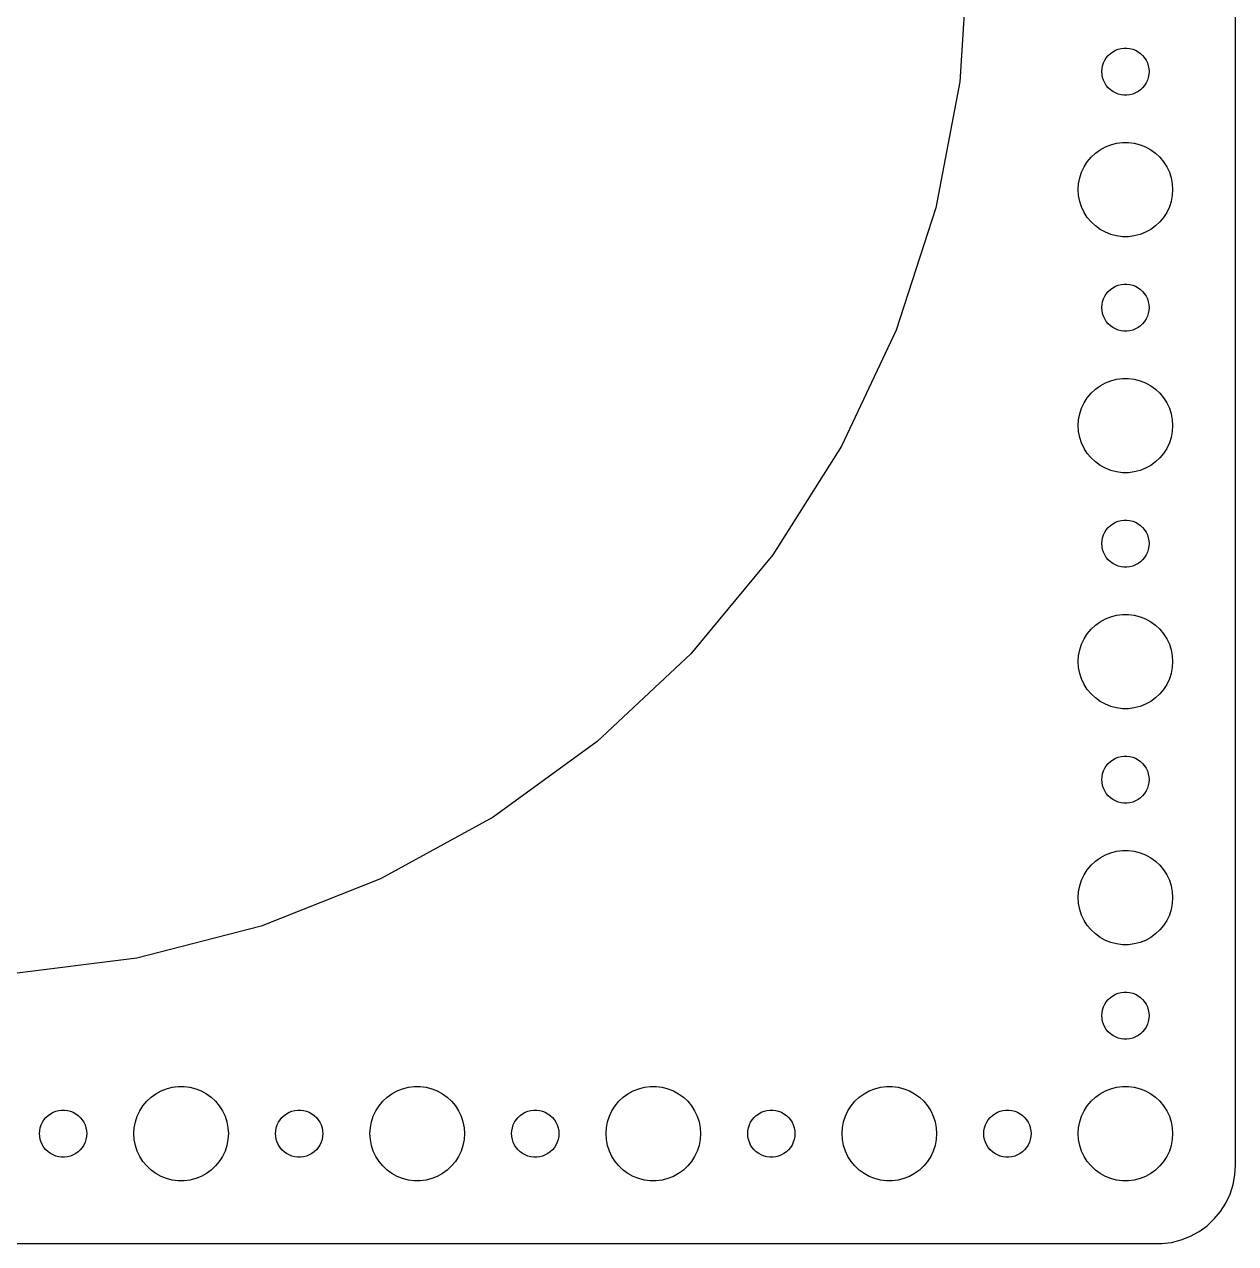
# Model space of a CAD drawing. Header units: metres. Extents: x -150 to 150, y -82 to 82.
# Drawn here: x 72.5 to 149.5, y -82 to -4.5 of the extents above; entities that cross this region are included whole.
import ezdxf

# ---------------------------------------------------------------- set-up
doc = ezdxf.new("R2010")
doc.units = ezdxf.units.M

msp = doc.modelspace()

# ---------------------------------------------------------------- linework, layer by layer
for p, q in [((149.5, -77), (149.5, 77)), ((132.5, 0), (131.987, -8.14665)), ((141.696, -6.23351), (141.861, -6.14275)), ((141.861, -6.14275), (142.036, -6.07341)), ((142.036, -6.07341), (142.219, -6.02657)), ((142.219, -6.02657), (142.406, -6.00294)), ((142.406, -6.00294), (142.594, -6.00294)), ((142.594, -6.00294), (142.781, -6.02657)), ((142.781, -6.02657), (142.964, -6.07341)), ((142.964, -6.07341), (143.139, -6.14275)), ((143.139, -6.14275), (143.304, -6.23351)), ((141.047, -7.12695), (141.105, -6.9478)), ((141.105, -6.9478), (141.186, -6.77736)), ((141.186, -6.77736), (141.286, -6.61832)), ((141.286, -6.61832), (141.407, -6.47318)), ((141.407, -6.47318), (141.544, -6.34422)), ((141.544, -6.34422), (141.696, -6.23351)), ((143.304, -6.23351), (143.456, -6.34422)), ((143.456, -6.34422), (143.593, -6.47318)), ((143.593, -6.47318), (143.714, -6.61832)), ((143.714, -6.61832), (143.814, -6.77736)), ((143.814, -6.77736), (143.895, -6.9478)), ((143.895, -6.9478), (143.953, -7.12695)), ((141, -7.5), (141.012, -7.312)), ((141.012, -7.68799), (141, -7.5)), ((141.012, -7.312), (141.047, -7.12695)), ((141.047, -7.87303), (141.012, -7.68799)), ((143.953, -7.12695), (143.988, -7.312)), ((143.988, -7.68799), (143.953, -7.87303)), ((143.988, -7.312), (144, -7.5)), ((144, -7.5), (143.988, -7.68799)), ((131.987, -8.14665), (130.458, -16.1648)), ((141.105, -8.05219), (141.047, -7.87303)), ((141.186, -8.22263), (141.105, -8.05219)), ((141.286, -8.38167), (141.186, -8.22263)), ((141.407, -8.52681), (141.286, -8.38167)), ((143.714, -8.38167), (143.593, -8.52681)), ((143.814, -8.22263), (143.714, -8.38167)), ((143.895, -8.05219), (143.814, -8.22263)), ((143.953, -7.87303), (143.895, -8.05219)), ((141.544, -8.65576), (141.407, -8.52681)), ((141.696, -8.76648), (141.544, -8.65576)), ((141.861, -8.85724), (141.696, -8.76648)), ((142.036, -8.92657), (141.861, -8.85724)), ((142.219, -8.97342), (142.036, -8.92657)), ((142.406, -8.99704), (142.219, -8.97342)), ((142.594, -8.99704), (142.406, -8.99704)), ((142.781, -8.97342), (142.594, -8.99704)), ((142.964, -8.92657), (142.781, -8.97342)), ((143.139, -8.85724), (142.964, -8.92657)), ((143.304, -8.76648), (143.139, -8.85724)), ((143.456, -8.65576), (143.304, -8.76648)), ((143.593, -8.52681), (143.456, -8.65576)), ((140.893, -12.467), (141.223, -12.2855)), ((141.223, -12.2855), (141.573, -12.1468)), ((141.573, -12.1468), (141.938, -12.0531)), ((141.938, -12.0531), (142.312, -12.0059)), ((142.312, -12.0059), (142.688, -12.0059)), ((142.688, -12.0059), (143.062, -12.0531)), ((143.062, -12.0531), (143.427, -12.1468)), ((143.427, -12.1468), (143.777, -12.2855)), ((143.777, -12.2855), (144.107, -12.467)), ((140.073, -13.2366), (140.313, -12.9464)), ((140.313, -12.9464), (140.588, -12.6884)), ((140.588, -12.6884), (140.893, -12.467)), ((144.107, -12.467), (144.412, -12.6884)), ((144.412, -12.6884), (144.687, -12.9464)), ((144.687, -12.9464), (144.927, -13.2366)), ((139.594, -14.2539), (139.711, -13.8956)), ((139.711, -13.8956), (139.871, -13.5547)), ((139.871, -13.5547), (140.073, -13.2366)), ((144.927, -13.2366), (145.129, -13.5547)), ((145.129, -13.5547), (145.289, -13.8956)), ((145.289, -13.8956), (145.406, -14.2539)), ((139.5, -15), (139.524, -14.624)), ((139.524, -14.624), (139.594, -14.2539)), ((145.406, -14.2539), (145.476, -14.624)), ((145.476, -14.624), (145.5, -15)), ((139.524, -15.376), (139.5, -15)), ((139.594, -15.7461), (139.524, -15.376)), ((145.476, -15.376), (145.406, -15.7461)), ((145.5, -15), (145.476, -15.376)), ((130.458, -16.1648), (127.935, -23.9281)), ((139.711, -16.1044), (139.594, -15.7461)), ((139.871, -16.4453), (139.711, -16.1044)), ((145.289, -16.1044), (145.129, -16.4453)), ((145.406, -15.7461), (145.289, -16.1044)), ((140.073, -16.7634), (139.871, -16.4453)), ((140.313, -17.0536), (140.073, -16.7634)), ((144.927, -16.7634), (144.687, -17.0536)), ((145.129, -16.4453), (144.927, -16.7634)), ((140.588, -17.3115), (140.313, -17.0536)), ((140.893, -17.533), (140.588, -17.3115)), ((141.223, -17.7145), (140.893, -17.533)), ((141.573, -17.8532), (141.223, -17.7145)), ((143.777, -17.7145), (143.427, -17.8532)), ((144.107, -17.533), (143.777, -17.7145)), ((144.412, -17.3115), (144.107, -17.533)), ((144.687, -17.0536), (144.412, -17.3115)), ((141.938, -17.9469), (141.573, -17.8532)), ((142.312, -17.9941), (141.938, -17.9469)), ((142.688, -17.9941), (142.312, -17.9941)), ((143.062, -17.9469), (142.688, -17.9941)), ((143.427, -17.8532), (143.062, -17.9469)), ((141.186, -21.7774), (141.286, -21.6183)), ((141.286, -21.6183), (141.407, -21.4732)), ((141.407, -21.4732), (141.544, -21.3442)), ((141.544, -21.3442), (141.696, -21.2335)), ((141.696, -21.2335), (141.861, -21.1427)), ((141.861, -21.1427), (142.036, -21.0734)), ((142.036, -21.0734), (142.219, -21.0266)), ((142.219, -21.0266), (142.406, -21.003)), ((142.406, -21.003), (142.594, -21.003)), ((142.594, -21.003), (142.781, -21.0266)), ((142.781, -21.0266), (142.964, -21.0734)), ((142.964, -21.0734), (143.139, -21.1427)), ((143.139, -21.1427), (143.304, -21.2335)), ((143.304, -21.2335), (143.456, -21.3442)), ((143.456, -21.3442), (143.593, -21.4732)), ((143.593, -21.4732), (143.714, -21.6183)), ((143.714, -21.6183), (143.814, -21.7774)), ((141, -22.5), (141.012, -22.312)), ((141.012, -22.312), (141.047, -22.127)), ((141.047, -22.127), (141.105, -21.9478)), ((141.105, -21.9478), (141.186, -21.7774)), ((143.814, -21.7774), (143.895, -21.9478)), ((143.895, -21.9478), (143.953, -22.127)), ((143.953, -22.127), (143.988, -22.312)), ((143.988, -22.312), (144, -22.5)), ((141.012, -22.688), (141, -22.5)), ((141.047, -22.873), (141.012, -22.688)), ((141.105, -23.0522), (141.047, -22.873)), ((141.186, -23.2226), (141.105, -23.0522)), ((141.286, -23.3817), (141.186, -23.2226)), ((143.814, -23.2226), (143.714, -23.3817)), ((143.895, -23.0522), (143.814, -23.2226)), ((143.953, -22.873), (143.895, -23.0522)), ((143.988, -22.688), (143.953, -22.873)), ((144, -22.5), (143.988, -22.688)), ((127.935, -23.9281), (124.46, -31.314)), ((141.407, -23.5268), (141.286, -23.3817)), ((141.544, -23.6558), (141.407, -23.5268)), ((141.696, -23.7665), (141.544, -23.6558)), ((141.861, -23.8572), (141.696, -23.7665)), ((142.036, -23.9266), (141.861, -23.8572)), ((142.219, -23.9734), (142.036, -23.9266)), ((142.406, -23.997), (142.219, -23.9734)), ((142.594, -23.997), (142.406, -23.997)), ((142.781, -23.9734), (142.594, -23.997)), ((142.964, -23.9266), (142.781, -23.9734)), ((143.139, -23.8572), (142.964, -23.9266)), ((143.304, -23.7665), (143.139, -23.8572)), ((143.456, -23.6558), (143.304, -23.7665)), ((143.593, -23.5268), (143.456, -23.6558)), ((143.714, -23.3817), (143.593, -23.5268)), ((141.573, -27.1468), (141.938, -27.0531)), ((141.938, -27.0531), (142.312, -27.0059)), ((142.312, -27.0059), (142.688, -27.0059)), ((142.688, -27.0059), (143.062, -27.0531)), ((143.062, -27.0531), (143.427, -27.1468)), ((140.313, -27.9464), (140.588, -27.6884)), ((140.588, -27.6884), (140.893, -27.467)), ((140.893, -27.467), (141.223, -27.2855)), ((141.223, -27.2855), (141.573, -27.1468)), ((143.427, -27.1468), (143.777, -27.2855)), ((143.777, -27.2855), (144.107, -27.467)), ((144.107, -27.467), (144.412, -27.6884)), ((144.412, -27.6884), (144.687, -27.9464)), ((139.711, -28.8956), (139.871, -28.5547)), ((139.871, -28.5547), (140.073, -28.2366)), ((140.073, -28.2366), (140.313, -27.9464)), ((144.687, -27.9464), (144.927, -28.2366)), ((144.927, -28.2366), (145.129, -28.5547)), ((145.129, -28.5547), (145.289, -28.8956)), ((139.524, -29.624), (139.594, -29.2539)), ((139.594, -29.2539), (139.711, -28.8956)), ((145.289, -28.8956), (145.406, -29.2539)), ((145.406, -29.2539), (145.476, -29.624)), ((139.5, -30), (139.524, -29.624)), ((139.524, -30.376), (139.5, -30)), ((145.476, -29.624), (145.5, -30)), ((145.5, -30), (145.476, -30.376)), ((139.594, -30.7461), (139.524, -30.376)), ((139.711, -31.1044), (139.594, -30.7461)), ((145.406, -30.7461), (145.289, -31.1044)), ((145.476, -30.376), (145.406, -30.7461)), ((124.46, -31.314), (120.086, -38.206)), ((139.871, -31.4453), (139.711, -31.1044)), ((140.073, -31.7634), (139.871, -31.4453)), ((140.313, -32.0536), (140.073, -31.7634)), ((144.927, -31.7634), (144.687, -32.0536)), ((145.129, -31.4453), (144.927, -31.7634)), ((145.289, -31.1044), (145.129, -31.4453)), ((140.588, -32.3115), (140.313, -32.0536)), ((140.893, -32.533), (140.588, -32.3115)), ((141.223, -32.7145), (140.893, -32.533)), ((144.107, -32.533), (143.777, -32.7145)), ((144.412, -32.3115), (144.107, -32.533)), ((144.687, -32.0536), (144.412, -32.3115)), ((141.573, -32.8532), (141.223, -32.7145)), ((141.938, -32.9469), (141.573, -32.8532)), ((142.312, -32.9941), (141.938, -32.9469)), ((142.688, -32.9941), (142.312, -32.9941)), ((143.062, -32.9469), (142.688, -32.9941)), ((143.427, -32.8532), (143.062, -32.9469)), ((143.777, -32.7145), (143.427, -32.8532)), ((141.407, -36.4732), (141.544, -36.3442)), ((141.544, -36.3442), (141.696, -36.2335)), ((141.696, -36.2335), (141.861, -36.1428)), ((141.861, -36.1428), (142.036, -36.0734)), ((142.036, -36.0734), (142.219, -36.0266)), ((142.219, -36.0266), (142.406, -36.003)), ((142.406, -36.003), (142.594, -36.003)), ((142.594, -36.003), (142.781, -36.0266)), ((142.781, -36.0266), (142.964, -36.0734)), ((142.964, -36.0734), (143.139, -36.1428)), ((143.139, -36.1428), (143.304, -36.2335)), ((143.304, -36.2335), (143.456, -36.3442)), ((143.456, -36.3442), (143.593, -36.4732)), ((141.012, -37.312), (141.047, -37.127)), ((141.047, -37.127), (141.105, -36.9478)), ((141.105, -36.9478), (141.186, -36.7774)), ((141.186, -36.7774), (141.286, -36.6183)), ((141.286, -36.6183), (141.407, -36.4732)), ((143.593, -36.4732), (143.714, -36.6183)), ((143.714, -36.6183), (143.814, -36.7774)), ((143.814, -36.7774), (143.895, -36.9478)), ((143.895, -36.9478), (143.953, -37.127)), ((143.953, -37.127), (143.988, -37.312)), ((141, -37.5), (141.012, -37.312)), ((141.012, -37.688), (141, -37.5)), ((141.047, -37.873), (141.012, -37.688)), ((141.105, -38.0522), (141.047, -37.873)), ((143.953, -37.873), (143.895, -38.0522)), ((143.988, -37.688), (143.953, -37.873)), ((143.988, -37.312), (144, -37.5)), ((144, -37.5), (143.988, -37.688)), ((120.086, -38.206), (114.883, -44.4956)), ((141.186, -38.2226), (141.105, -38.0522)), ((141.286, -38.3817), (141.186, -38.2226)), ((141.407, -38.5268), (141.286, -38.3817)), ((141.544, -38.6558), (141.407, -38.5268)), ((141.696, -38.7665), (141.544, -38.6558)), ((143.456, -38.6558), (143.304, -38.7665)), ((143.593, -38.5268), (143.456, -38.6558)), ((143.714, -38.3817), (143.593, -38.5268)), ((143.814, -38.2226), (143.714, -38.3817)), ((143.895, -38.0522), (143.814, -38.2226)), ((141.861, -38.8572), (141.696, -38.7665)), ((142.036, -38.9266), (141.861, -38.8572)), ((142.219, -38.9734), (142.036, -38.9266)), ((142.406, -38.997), (142.219, -38.9734)), ((142.594, -38.997), (142.406, -38.997)), ((142.781, -38.9734), (142.594, -38.997)), ((142.964, -38.9266), (142.781, -38.9734)), ((143.139, -38.8572), (142.964, -38.9266)), ((143.304, -38.7665), (143.139, -38.8572)), ((140.588, -42.6885), (140.893, -42.467)), ((140.893, -42.467), (141.223, -42.2855)), ((141.223, -42.2855), (141.573, -42.1468)), ((141.573, -42.1468), (141.938, -42.0531)), ((141.938, -42.0531), (142.312, -42.0059)), ((142.312, -42.0059), (142.688, -42.0059)), ((142.688, -42.0059), (143.062, -42.0531)), ((143.062, -42.0531), (143.427, -42.1468)), ((143.427, -42.1468), (143.777, -42.2855)), ((143.777, -42.2855), (144.107, -42.467)), ((144.107, -42.467), (144.412, -42.6885)), ((139.871, -43.5547), (140.073, -43.2366)), ((140.073, -43.2366), (140.313, -42.9464)), ((140.313, -42.9464), (140.588, -42.6885)), ((144.412, -42.6885), (144.687, -42.9464)), ((144.687, -42.9464), (144.927, -43.2366)), ((144.927, -43.2366), (145.129, -43.5547)), ((139.594, -44.2539), (139.711, -43.8956)), ((139.711, -43.8956), (139.871, -43.5547)), ((145.129, -43.5547), (145.289, -43.8956)), ((145.289, -43.8956), (145.406, -44.2539)), ((114.883, -44.4956), (108.933, -50.0834)), ((139.5, -45), (139.524, -44.624)), ((139.524, -44.624), (139.594, -44.2539)), ((145.406, -44.2539), (145.476, -44.624)), ((145.476, -44.624), (145.5, -45)), ((139.524, -45.376), (139.5, -45)), ((139.594, -45.7461), (139.524, -45.376)), ((145.476, -45.376), (145.406, -45.7461)), ((145.5, -45), (145.476, -45.376)), ((139.711, -46.1044), (139.594, -45.7461)), ((139.871, -46.4453), (139.711, -46.1044)), ((140.073, -46.7634), (139.871, -46.4453)), ((145.129, -46.4453), (144.927, -46.7634)), ((145.289, -46.1044), (145.129, -46.4453)), ((145.406, -45.7461), (145.289, -46.1044)), ((140.313, -47.0536), (140.073, -46.7634)), ((140.588, -47.3115), (140.313, -47.0536)), ((144.687, -47.0536), (144.412, -47.3115)), ((144.927, -46.7634), (144.687, -47.0536)), ((140.893, -47.533), (140.588, -47.3115)), ((141.223, -47.7145), (140.893, -47.533)), ((141.573, -47.8532), (141.223, -47.7145)), ((141.938, -47.9469), (141.573, -47.8532)), ((142.312, -47.9941), (141.938, -47.9469)), ((142.688, -47.9941), (142.312, -47.9941)), ((143.062, -47.9469), (142.688, -47.9941)), ((143.427, -47.8532), (143.062, -47.9469)), ((143.777, -47.7145), (143.427, -47.8532)), ((144.107, -47.533), (143.777, -47.7145)), ((144.412, -47.3115), (144.107, -47.533)), ((108.933, -50.0834), (102.329, -54.8813)), ((141.696, -51.2335), (141.861, -51.1428)), ((141.861, -51.1428), (142.036, -51.0734)), ((142.036, -51.0734), (142.219, -51.0266)), ((142.219, -51.0266), (142.406, -51.003)), ((142.406, -51.003), (142.594, -51.003)), ((142.594, -51.003), (142.781, -51.0266)), ((142.781, -51.0266), (142.964, -51.0734)), ((142.964, -51.0734), (143.139, -51.1428)), ((143.139, -51.1428), (143.304, -51.2335)), ((141.105, -51.9478), (141.186, -51.7774)), ((141.186, -51.7774), (141.286, -51.6183)), ((141.286, -51.6183), (141.407, -51.4732)), ((141.407, -51.4732), (141.544, -51.3442)), ((141.544, -51.3442), (141.696, -51.2335)), ((143.304, -51.2335), (143.456, -51.3442)), ((143.456, -51.3442), (143.593, -51.4732)), ((143.593, -51.4732), (143.714, -51.6183)), ((143.714, -51.6183), (143.814, -51.7774)), ((143.814, -51.7774), (143.895, -51.9478)), ((141, -52.5), (141.012, -52.312)), ((141.012, -52.688), (141, -52.5)), ((141.012, -52.312), (141.047, -52.127)), ((141.047, -52.873), (141.012, -52.688)), ((141.047, -52.127), (141.105, -51.9478)), ((143.895, -51.9478), (143.953, -52.127)), ((143.953, -52.127), (143.988, -52.312)), ((143.988, -52.688), (143.953, -52.873)), ((143.988, -52.312), (144, -52.5)), ((144, -52.5), (143.988, -52.688)), ((141.105, -53.0522), (141.047, -52.873)), ((141.186, -53.2226), (141.105, -53.0522)), ((141.286, -53.3817), (141.186, -53.2226)), ((141.407, -53.5268), (141.286, -53.3817)), ((143.714, -53.3817), (143.593, -53.5268)), ((143.814, -53.2226), (143.714, -53.3817)), ((143.895, -53.0522), (143.814, -53.2226)), ((143.953, -52.873), (143.895, -53.0522)), ((141.544, -53.6558), (141.407, -53.5268)), ((141.696, -53.7665), (141.544, -53.6558)), ((141.861, -53.8572), (141.696, -53.7665)), ((142.036, -53.9266), (141.861, -53.8572)), ((142.219, -53.9734), (142.036, -53.9266)), ((142.406, -53.997), (142.219, -53.9734)), ((142.594, -53.997), (142.406, -53.997)), ((142.781, -53.9734), (142.594, -53.997)), ((142.964, -53.9266), (142.781, -53.9734)), ((143.139, -53.8572), (142.964, -53.9266)), ((143.304, -53.7665), (143.139, -53.8572)), ((143.456, -53.6558), (143.304, -53.7665)), ((143.593, -53.5268), (143.456, -53.6558)), ((102.329, -54.8813), (95.1756, -58.8138)), ((140.893, -57.467), (141.223, -57.2855)), ((141.223, -57.2855), (141.573, -57.1468)), ((141.573, -57.1468), (141.938, -57.0531)), ((141.938, -57.0531), (142.312, -57.0059)), ((142.312, -57.0059), (142.688, -57.0059)), ((142.688, -57.0059), (143.062, -57.0531)), ((143.062, -57.0531), (143.427, -57.1468)), ((143.427, -57.1468), (143.777, -57.2855)), ((143.777, -57.2855), (144.107, -57.467)), ((140.073, -58.2366), (140.313, -57.9464)), ((140.313, -57.9464), (140.588, -57.6885)), ((140.588, -57.6885), (140.893, -57.467)), ((144.107, -57.467), (144.412, -57.6885)), ((144.412, -57.6885), (144.687, -57.9464)), ((144.687, -57.9464), (144.927, -58.2366)), ((95.1756, -58.8138), (87.5861, -61.8187)), ((139.711, -58.8956), (139.871, -58.5547)), ((139.871, -58.5547), (140.073, -58.2366)), ((144.927, -58.2366), (145.129, -58.5547)), ((145.129, -58.5547), (145.289, -58.8956)), ((139.5, -60), (139.524, -59.624)), ((139.524, -59.624), (139.594, -59.2539)), ((139.594, -59.2539), (139.711, -58.8956)), ((145.289, -58.8956), (145.406, -59.2539)), ((145.406, -59.2539), (145.476, -59.624)), ((145.476, -59.624), (145.5, -60)), ((139.524, -60.376), (139.5, -60)), ((139.594, -60.7461), (139.524, -60.376)), ((145.476, -60.376), (145.406, -60.7461)), ((145.5, -60), (145.476, -60.376)), ((139.711, -61.1044), (139.594, -60.7461)), ((139.871, -61.4453), (139.711, -61.1044)), ((145.289, -61.1044), (145.129, -61.4453)), ((145.406, -60.7461), (145.289, -61.1044)), ((87.5861, -61.8187), (79.6798, -63.8487)), ((140.073, -61.7634), (139.871, -61.4453)), ((140.313, -62.0536), (140.073, -61.7634)), ((144.927, -61.7634), (144.687, -62.0536)), ((145.129, -61.4453), (144.927, -61.7634)), ((140.588, -62.3115), (140.313, -62.0536)), ((140.893, -62.533), (140.588, -62.3115)), ((141.223, -62.7145), (140.893, -62.533)), ((141.573, -62.8532), (141.223, -62.7145)), ((143.777, -62.7145), (143.427, -62.8532)), ((144.107, -62.533), (143.777, -62.7145)), ((144.412, -62.3115), (144.107, -62.533)), ((144.687, -62.0536), (144.412, -62.3115)), ((141.938, -62.9469), (141.573, -62.8532)), ((142.312, -62.9941), (141.938, -62.9469)), ((142.688, -62.9941), (142.312, -62.9941)), ((143.062, -62.9469), (142.688, -62.9941)), ((143.427, -62.8532), (143.062, -62.9469)), ((79.6798, -63.8487), (71.5814, -64.8717)), ((141.186, -66.7774), (141.286, -66.6183)), ((141.286, -66.6183), (141.407, -66.4732)), ((141.407, -66.4732), (141.544, -66.3442)), ((141.544, -66.3442), (141.696, -66.2335)), ((141.696, -66.2335), (141.861, -66.1428)), ((141.861, -66.1428), (142.036, -66.0734)), ((142.036, -66.0734), (142.219, -66.0266)), ((142.219, -66.0266), (142.406, -66.003)), ((142.406, -66.003), (142.594, -66.003)), ((142.594, -66.003), (142.781, -66.0266)), ((142.781, -66.0266), (142.964, -66.0734)), ((142.964, -66.0734), (143.139, -66.1428)), ((143.139, -66.1428), (143.304, -66.2335)), ((143.304, -66.2335), (143.456, -66.3442)), ((143.456, -66.3442), (143.593, -66.4732)), ((143.593, -66.4732), (143.714, -66.6183)), ((143.714, -66.6183), (143.814, -66.7774)), ((141, -67.5), (141.012, -67.312)), ((141.012, -67.312), (141.047, -67.127)), ((141.047, -67.127), (141.105, -66.9478)), ((141.105, -66.9478), (141.186, -66.7774)), ((143.814, -66.7774), (143.895, -66.9478)), ((143.895, -66.9478), (143.953, -67.127)), ((143.953, -67.127), (143.988, -67.312)), ((143.988, -67.312), (144, -67.5)), ((141.012, -67.688), (141, -67.5)), ((141.047, -67.873), (141.012, -67.688)), ((141.105, -68.0522), (141.047, -67.873)), ((141.186, -68.2226), (141.105, -68.0522)), ((143.895, -68.0522), (143.814, -68.2226)), ((143.953, -67.873), (143.895, -68.0522)), ((143.988, -67.688), (143.953, -67.873)), ((144, -67.5), (143.988, -67.688)), ((141.286, -68.3817), (141.186, -68.2226)), ((141.407, -68.5268), (141.286, -68.3817)), ((141.544, -68.6558), (141.407, -68.5268)), ((141.696, -68.7665), (141.544, -68.6558)), ((141.861, -68.8572), (141.696, -68.7665)), ((142.036, -68.9266), (141.861, -68.8572)), ((142.219, -68.9734), (142.036, -68.9266)), ((142.964, -68.9266), (142.781, -68.9734)), ((143.139, -68.8572), (142.964, -68.9266)), ((143.304, -68.7665), (143.139, -68.8572)), ((143.456, -68.6558), (143.304, -68.7665)), ((143.593, -68.5268), (143.456, -68.6558)), ((143.714, -68.3817), (143.593, -68.5268)), ((143.814, -68.2226), (143.714, -68.3817)), ((142.406, -68.997), (142.219, -68.9734)), ((142.594, -68.997), (142.406, -68.997)), ((142.781, -68.9734), (142.594, -68.997)), ((81.573, -72.1468), (81.9379, -72.0531)), ((81.9379, -72.0531), (82.3116, -72.0059)), ((82.3116, -72.0059), (82.6884, -72.0059)), ((82.6884, -72.0059), (83.0621, -72.0531)), ((83.0621, -72.0531), (83.427, -72.1468)), ((96.573, -72.1468), (96.9379, -72.0531)), ((96.9379, -72.0531), (97.3116, -72.0059)), ((97.3116, -72.0059), (97.6884, -72.0059)), ((97.6884, -72.0059), (98.0621, -72.0531)), ((98.0621, -72.0531), (98.427, -72.1468)), ((111.573, -72.1468), (111.938, -72.0531)), ((111.938, -72.0531), (112.312, -72.0059)), ((112.312, -72.0059), (112.688, -72.0059)), ((112.688, -72.0059), (113.062, -72.0531)), ((113.062, -72.0531), (113.427, -72.1468)), ((126.573, -72.1468), (126.938, -72.0531)), ((126.938, -72.0531), (127.312, -72.0059)), ((127.312, -72.0059), (127.688, -72.0059)), ((127.688, -72.0059), (128.062, -72.0531)), ((128.062, -72.0531), (128.427, -72.1468)), ((141.573, -72.1468), (141.938, -72.0531)), ((141.938, -72.0531), (142.312, -72.0059)), ((142.312, -72.0059), (142.688, -72.0059)), ((142.688, -72.0059), (143.062, -72.0531)), ((143.062, -72.0531), (143.427, -72.1468)), ((80.3131, -72.9464), (80.5877, -72.6885)), ((80.5877, -72.6885), (80.8925, -72.467)), ((80.8925, -72.467), (81.2227, -72.2855)), ((81.2227, -72.2855), (81.573, -72.1468)), ((83.427, -72.1468), (83.7773, -72.2855)), ((83.7773, -72.2855), (84.1075, -72.467)), ((84.1075, -72.467), (84.4123, -72.6885)), ((84.4123, -72.6885), (84.6869, -72.9464)), ((95.3131, -72.9464), (95.5877, -72.6885)), ((95.5877, -72.6885), (95.8925, -72.467)), ((95.8925, -72.467), (96.2227, -72.2855)), ((96.2227, -72.2855), (96.573, -72.1468)), ((98.427, -72.1468), (98.7773, -72.2855)), ((98.7773, -72.2855), (99.1075, -72.467)), ((99.1075, -72.467), (99.4123, -72.6885)), ((99.4123, -72.6885), (99.6869, -72.9464)), ((110.313, -72.9464), (110.588, -72.6885)), ((110.588, -72.6885), (110.893, -72.467)), ((110.893, -72.467), (111.223, -72.2855)), ((111.223, -72.2855), (111.573, -72.1468)), ((113.427, -72.1468), (113.777, -72.2855)), ((113.777, -72.2855), (114.107, -72.467)), ((114.107, -72.467), (114.412, -72.6885)), ((114.412, -72.6885), (114.687, -72.9464)), ((125.313, -72.9464), (125.588, -72.6885)), ((125.588, -72.6885), (125.893, -72.467)), ((125.893, -72.467), (126.223, -72.2855)), ((126.223, -72.2855), (126.573, -72.1468)), ((128.427, -72.1468), (128.777, -72.2855)), ((128.777, -72.2855), (129.107, -72.467)), ((129.107, -72.467), (129.412, -72.6885)), ((129.412, -72.6885), (129.687, -72.9464)), ((140.313, -72.9464), (140.588, -72.6885)), ((140.588, -72.6885), (140.893, -72.467)), ((140.893, -72.467), (141.223, -72.2855)), ((141.223, -72.2855), (141.573, -72.1468)), ((143.427, -72.1468), (143.777, -72.2855)), ((143.777, -72.2855), (144.107, -72.467)), ((144.107, -72.467), (144.412, -72.6885)), ((144.412, -72.6885), (144.687, -72.9464)), ((74.3613, -73.6428), (74.5365, -73.5734)), ((74.5365, -73.5734), (74.7189, -73.5266)), ((74.7189, -73.5266), (74.9058, -73.503)), ((74.9058, -73.503), (75.0942, -73.503)), ((75.0942, -73.503), (75.2811, -73.5266)), ((75.2811, -73.5266), (75.4635, -73.5734)), ((75.4635, -73.5734), (75.6387, -73.6428)), ((79.7107, -73.8956), (79.8711, -73.5547)), ((79.8711, -73.5547), (80.073, -73.2366)), ((80.073, -73.2366), (80.3131, -72.9464)), ((84.6869, -72.9464), (84.927, -73.2366)), ((84.927, -73.2366), (85.1289, -73.5547)), ((85.1289, -73.5547), (85.2893, -73.8956)), ((89.3613, -73.6428), (89.5365, -73.5734)), ((89.5365, -73.5734), (89.7189, -73.5266)), ((89.7189, -73.5266), (89.9058, -73.503)), ((89.9058, -73.503), (90.0942, -73.503)), ((90.0942, -73.503), (90.2811, -73.5266)), ((90.2811, -73.5266), (90.4635, -73.5734)), ((90.4635, -73.5734), (90.6387, -73.6428)), ((94.7107, -73.8956), (94.8711, -73.5547)), ((94.8711, -73.5547), (95.073, -73.2366)), ((95.073, -73.2366), (95.3131, -72.9464)), ((99.6869, -72.9464), (99.927, -73.2366)), ((99.927, -73.2366), (100.129, -73.5547)), ((100.129, -73.5547), (100.289, -73.8956)), ((104.361, -73.6428), (104.536, -73.5734)), ((104.536, -73.5734), (104.719, -73.5266)), ((104.719, -73.5266), (104.906, -73.503)), ((104.906, -73.503), (105.094, -73.503)), ((105.094, -73.503), (105.281, -73.5266)), ((105.281, -73.5266), (105.464, -73.5734)), ((105.464, -73.5734), (105.639, -73.6428)), ((109.711, -73.8956), (109.871, -73.5547)), ((109.871, -73.5547), (110.073, -73.2366)), ((110.073, -73.2366), (110.313, -72.9464)), ((114.687, -72.9464), (114.927, -73.2366)), ((114.927, -73.2366), (115.129, -73.5547)), ((115.129, -73.5547), (115.289, -73.8956)), ((119.361, -73.6428), (119.536, -73.5734)), ((119.536, -73.5734), (119.719, -73.5266)), ((119.719, -73.5266), (119.906, -73.503)), ((119.906, -73.503), (120.094, -73.503)), ((120.094, -73.503), (120.281, -73.5266)), ((120.281, -73.5266), (120.464, -73.5734)), ((120.464, -73.5734), (120.639, -73.6428)), ((124.711, -73.8956), (124.871, -73.5547)), ((124.871, -73.5547), (125.073, -73.2366)), ((125.073, -73.2366), (125.313, -72.9464)), ((129.687, -72.9464), (129.927, -73.2366)), ((129.927, -73.2366), (130.129, -73.5547)), ((130.129, -73.5547), (130.289, -73.8956)), ((134.361, -73.6428), (134.536, -73.5734)), ((134.536, -73.5734), (134.719, -73.5266)), ((134.719, -73.5266), (134.906, -73.503)), ((134.906, -73.503), (135.094, -73.503)), ((135.094, -73.503), (135.281, -73.5266)), ((135.281, -73.5266), (135.464, -73.5734)), ((135.464, -73.5734), (135.639, -73.6428)), ((139.711, -73.8956), (139.871, -73.5547)), ((139.871, -73.5547), (140.073, -73.2366)), ((140.073, -73.2366), (140.313, -72.9464)), ((144.687, -72.9464), (144.927, -73.2366)), ((144.927, -73.2366), (145.129, -73.5547)), ((145.129, -73.5547), (145.289, -73.8956)), ((73.6053, -74.4478), (73.6855, -74.2774)), ((73.6855, -74.2774), (73.7865, -74.1183)), ((73.7865, -74.1183), (73.9065, -73.9732)), ((73.9065, -73.9732), (74.0439, -73.8442)), ((74.0439, -73.8442), (74.1963, -73.7335)), ((74.1963, -73.7335), (74.3613, -73.6428)), ((75.6387, -73.6428), (75.8037, -73.7335)), ((75.8037, -73.7335), (75.9561, -73.8442)), ((75.9561, -73.8442), (76.0934, -73.9732)), ((76.0934, -73.9732), (76.2135, -74.1183)), ((76.2135, -74.1183), (76.3145, -74.2774)), ((76.3145, -74.2774), (76.3947, -74.4478)), ((79.5237, -74.624), (79.5943, -74.2539)), ((79.5943, -74.2539), (79.7107, -73.8956)), ((85.2893, -73.8956), (85.4057, -74.2539)), ((85.4057, -74.2539), (85.4763, -74.624)), ((88.6053, -74.4478), (88.6855, -74.2774)), ((88.6855, -74.2774), (88.7865, -74.1183)), ((88.7865, -74.1183), (88.9065, -73.9732)), ((88.9065, -73.9732), (89.0439, -73.8442)), ((89.0439, -73.8442), (89.1963, -73.7335)), ((89.1963, -73.7335), (89.3613, -73.6428)), ((90.6387, -73.6428), (90.8037, -73.7335)), ((90.8037, -73.7335), (90.9561, -73.8442)), ((90.9561, -73.8442), (91.0934, -73.9732)), ((91.0934, -73.9732), (91.2135, -74.1183)), ((91.2135, -74.1183), (91.3145, -74.2774)), ((91.3145, -74.2774), (91.3947, -74.4478)), ((94.5237, -74.624), (94.5943, -74.2539)), ((94.5943, -74.2539), (94.7107, -73.8956)), ((100.289, -73.8956), (100.406, -74.2539)), ((100.406, -74.2539), (100.476, -74.624)), ((103.605, -74.4478), (103.686, -74.2774)), ((103.686, -74.2774), (103.786, -74.1183)), ((103.786, -74.1183), (103.907, -73.9732)), ((103.907, -73.9732), (104.044, -73.8442)), ((104.044, -73.8442), (104.196, -73.7335)), ((104.196, -73.7335), (104.361, -73.6428)), ((105.639, -73.6428), (105.804, -73.7335)), ((105.804, -73.7335), (105.956, -73.8442)), ((105.956, -73.8442), (106.093, -73.9732)), ((106.093, -73.9732), (106.214, -74.1183)), ((106.214, -74.1183), (106.314, -74.2774)), ((106.314, -74.2774), (106.395, -74.4478)), ((109.524, -74.624), (109.594, -74.2539)), ((109.594, -74.2539), (109.711, -73.8956)), ((115.289, -73.8956), (115.406, -74.2539)), ((115.406, -74.2539), (115.476, -74.624)), ((118.605, -74.4478), (118.686, -74.2774)), ((118.686, -74.2774), (118.786, -74.1183)), ((118.786, -74.1183), (118.907, -73.9732)), ((118.907, -73.9732), (119.044, -73.8442)), ((119.044, -73.8442), (119.196, -73.7335)), ((119.196, -73.7335), (119.361, -73.6428)), ((120.639, -73.6428), (120.804, -73.7335)), ((120.804, -73.7335), (120.956, -73.8442)), ((120.956, -73.8442), (121.093, -73.9732)), ((121.093, -73.9732), (121.214, -74.1183)), ((121.214, -74.1183), (121.314, -74.2774)), ((121.314, -74.2774), (121.395, -74.4478)), ((124.524, -74.624), (124.594, -74.2539)), ((124.594, -74.2539), (124.711, -73.8956)), ((130.289, -73.8956), (130.406, -74.2539)), ((130.406, -74.2539), (130.476, -74.624)), ((133.605, -74.4478), (133.686, -74.2774)), ((133.686, -74.2774), (133.786, -74.1183)), ((133.786, -74.1183), (133.907, -73.9732)), ((133.907, -73.9732), (134.044, -73.8442)), ((134.044, -73.8442), (134.196, -73.7335)), ((134.196, -73.7335), (134.361, -73.6428)), ((135.639, -73.6428), (135.804, -73.7335)), ((135.804, -73.7335), (135.956, -73.8442)), ((135.956, -73.8442), (136.093, -73.9732)), ((136.093, -73.9732), (136.214, -74.1183)), ((136.214, -74.1183), (136.314, -74.2774)), ((136.314, -74.2774), (136.395, -74.4478)), ((139.524, -74.624), (139.594, -74.2539)), ((139.594, -74.2539), (139.711, -73.8956)), ((145.289, -73.8956), (145.406, -74.2539)), ((145.406, -74.2539), (145.476, -74.624)), ((73.5, -75), (73.5118, -74.812)), ((73.5118, -75.188), (73.5, -75)), ((73.5118, -74.812), (73.5471, -74.627)), ((73.5471, -74.627), (73.6053, -74.4478)), ((76.3947, -74.4478), (76.4529, -74.627)), ((76.4529, -74.627), (76.4882, -74.812)), ((76.4882, -74.812), (76.5, -75)), ((76.5, -75), (76.4882, -75.188)), ((79.5, -75), (79.5237, -74.624)), ((79.5237, -75.376), (79.5, -75)), ((85.4763, -74.624), (85.5, -75)), ((85.5, -75), (85.4763, -75.376)), ((88.5, -75), (88.5118, -74.812)), ((88.5118, -75.188), (88.5, -75)), ((88.5118, -74.812), (88.5471, -74.627)), ((88.5471, -74.627), (88.6053, -74.4478)), ((91.3947, -74.4478), (91.4529, -74.627)), ((91.4529, -74.627), (91.4882, -74.812)), ((91.4882, -74.812), (91.5, -75)), ((91.5, -75), (91.4882, -75.188)), ((94.5, -75), (94.5237, -74.624)), ((94.5237, -75.376), (94.5, -75)), ((100.476, -74.624), (100.5, -75)), ((100.5, -75), (100.476, -75.376)), ((103.5, -75), (103.512, -74.812)), ((103.512, -75.188), (103.5, -75)), ((103.512, -74.812), (103.547, -74.627)), ((103.547, -74.627), (103.605, -74.4478)), ((106.395, -74.4478), (106.453, -74.627)), ((106.453, -74.627), (106.488, -74.812)), ((106.488, -74.812), (106.5, -75)), ((106.5, -75), (106.488, -75.188)), ((109.5, -75), (109.524, -74.624)), ((109.524, -75.376), (109.5, -75)), ((115.476, -74.624), (115.5, -75)), ((115.5, -75), (115.476, -75.376)), ((118.5, -75), (118.512, -74.812)), ((118.512, -75.188), (118.5, -75)), ((118.512, -74.812), (118.547, -74.627)), ((118.547, -74.627), (118.605, -74.4478)), ((121.395, -74.4478), (121.453, -74.627)), ((121.453, -74.627), (121.488, -74.812)), ((121.488, -74.812), (121.5, -75)), ((121.5, -75), (121.488, -75.188)), ((124.5, -75), (124.524, -74.624)), ((124.524, -75.376), (124.5, -75)), ((130.476, -74.624), (130.5, -75)), ((130.5, -75), (130.476, -75.376)), ((133.5, -75), (133.512, -74.812)), ((133.512, -75.188), (133.5, -75)), ((133.512, -74.812), (133.547, -74.627)), ((133.547, -74.627), (133.605, -74.4478)), ((136.395, -74.4478), (136.453, -74.627)), ((136.453, -74.627), (136.488, -74.812)), ((136.488, -74.812), (136.5, -75)), ((136.5, -75), (136.488, -75.188)), ((139.5, -75), (139.524, -74.624)), ((139.524, -75.376), (139.5, -75)), ((145.476, -74.624), (145.5, -75)), ((145.5, -75), (145.476, -75.376)), ((73.5471, -75.373), (73.5118, -75.188)), ((73.6053, -75.5522), (73.5471, -75.373)), ((73.6855, -75.7226), (73.6053, -75.5522)), ((73.7865, -75.8817), (73.6855, -75.7226)), ((73.9065, -76.0268), (73.7865, -75.8817)), ((76.2135, -75.8817), (76.0934, -76.0268)), ((76.3145, -75.7226), (76.2135, -75.8817)), ((76.3947, -75.5522), (76.3145, -75.7226)), ((76.4529, -75.373), (76.3947, -75.5522)), ((76.4882, -75.188), (76.4529, -75.373)), ((79.5943, -75.7461), (79.5237, -75.376)), ((79.7107, -76.1044), (79.5943, -75.7461)), ((85.4057, -75.7461), (85.2893, -76.1044)), ((85.4763, -75.376), (85.4057, -75.7461)), ((88.5471, -75.373), (88.5118, -75.188)), ((88.6053, -75.5522), (88.5471, -75.373)), ((88.6855, -75.7226), (88.6053, -75.5522)), ((88.7865, -75.8817), (88.6855, -75.7226)), ((88.9065, -76.0268), (88.7865, -75.8817)), ((91.2135, -75.8817), (91.0934, -76.0268)), ((91.3145, -75.7226), (91.2135, -75.8817)), ((91.3947, -75.5522), (91.3145, -75.7226)), ((91.4529, -75.373), (91.3947, -75.5522)), ((91.4882, -75.188), (91.4529, -75.373)), ((94.5943, -75.7461), (94.5237, -75.376)), ((94.7107, -76.1044), (94.5943, -75.7461)), ((100.406, -75.7461), (100.289, -76.1044)), ((100.476, -75.376), (100.406, -75.7461)), ((103.547, -75.373), (103.512, -75.188)), ((103.605, -75.5522), (103.547, -75.373)), ((103.686, -75.7226), (103.605, -75.5522)), ((103.786, -75.8817), (103.686, -75.7226)), ((103.907, -76.0268), (103.786, -75.8817)), ((106.214, -75.8817), (106.093, -76.0268)), ((106.314, -75.7226), (106.214, -75.8817)), ((106.395, -75.5522), (106.314, -75.7226)), ((106.453, -75.373), (106.395, -75.5522)), ((106.488, -75.188), (106.453, -75.373)), ((109.594, -75.7461), (109.524, -75.376)), ((109.711, -76.1044), (109.594, -75.7461)), ((115.406, -75.7461), (115.289, -76.1044)), ((115.476, -75.376), (115.406, -75.7461)), ((118.547, -75.373), (118.512, -75.188)), ((118.605, -75.5522), (118.547, -75.373)), ((118.686, -75.7226), (118.605, -75.5522)), ((118.786, -75.8817), (118.686, -75.7226)), ((118.907, -76.0268), (118.786, -75.8817)), ((121.214, -75.8817), (121.093, -76.0268)), ((121.314, -75.7226), (121.214, -75.8817)), ((121.395, -75.5522), (121.314, -75.7226)), ((121.453, -75.373), (121.395, -75.5522)), ((121.488, -75.188), (121.453, -75.373)), ((124.594, -75.7461), (124.524, -75.376)), ((124.711, -76.1044), (124.594, -75.7461)), ((130.406, -75.7461), (130.289, -76.1044)), ((130.476, -75.376), (130.406, -75.7461)), ((133.547, -75.373), (133.512, -75.188)), ((133.605, -75.5522), (133.547, -75.373)), ((133.686, -75.7226), (133.605, -75.5522)), ((133.786, -75.8817), (133.686, -75.7226)), ((133.907, -76.0268), (133.786, -75.8817)), ((136.214, -75.8817), (136.093, -76.0268)), ((136.314, -75.7226), (136.214, -75.8817)), ((136.395, -75.5522), (136.314, -75.7226)), ((136.453, -75.373), (136.395, -75.5522)), ((136.488, -75.188), (136.453, -75.373)), ((139.594, -75.7461), (139.524, -75.376)), ((139.711, -76.1044), (139.594, -75.7461)), ((145.406, -75.7461), (145.289, -76.1044)), ((145.476, -75.376), (145.406, -75.7461)), ((74.0439, -76.1558), (73.9065, -76.0268)), ((74.1963, -76.2665), (74.0439, -76.1558)), ((74.3613, -76.3572), (74.1963, -76.2665)), ((74.5365, -76.4266), (74.3613, -76.3572)), ((74.7189, -76.4734), (74.5365, -76.4266)), ((74.9058, -76.497), (74.7189, -76.4734)), ((75.0942, -76.497), (74.9058, -76.497)), ((75.2811, -76.4734), (75.0942, -76.497)), ((75.4635, -76.4266), (75.2811, -76.4734)), ((75.6387, -76.3572), (75.4635, -76.4266)), ((75.8037, -76.2665), (75.6387, -76.3572)), ((75.9561, -76.1558), (75.8037, -76.2665)), ((76.0934, -76.0268), (75.9561, -76.1558)), ((79.8711, -76.4453), (79.7107, -76.1044)), ((80.073, -76.7634), (79.8711, -76.4453)), ((85.1289, -76.4453), (84.927, -76.7634)), ((85.2893, -76.1044), (85.1289, -76.4453)), ((89.0439, -76.1558), (88.9065, -76.0268)), ((89.1963, -76.2665), (89.0439, -76.1558)), ((89.3613, -76.3572), (89.1963, -76.2665)), ((89.5365, -76.4266), (89.3613, -76.3572)), ((89.7189, -76.4734), (89.5365, -76.4266)), ((89.9058, -76.497), (89.7189, -76.4734)), ((90.0942, -76.497), (89.9058, -76.497)), ((90.2811, -76.4734), (90.0942, -76.497)), ((90.4635, -76.4266), (90.2811, -76.4734)), ((90.6387, -76.3572), (90.4635, -76.4266)), ((90.8037, -76.2665), (90.6387, -76.3572)), ((90.9561, -76.1558), (90.8037, -76.2665)), ((91.0934, -76.0268), (90.9561, -76.1558)), ((94.8711, -76.4453), (94.7107, -76.1044)), ((95.073, -76.7634), (94.8711, -76.4453)), ((100.129, -76.4453), (99.927, -76.7634)), ((100.289, -76.1044), (100.129, -76.4453)), ((104.044, -76.1558), (103.907, -76.0268)), ((104.196, -76.2665), (104.044, -76.1558)), ((104.361, -76.3572), (104.196, -76.2665)), ((104.536, -76.4266), (104.361, -76.3572)), ((104.719, -76.4734), (104.536, -76.4266)), ((104.906, -76.497), (104.719, -76.4734)), ((105.094, -76.497), (104.906, -76.497)), ((105.281, -76.4734), (105.094, -76.497)), ((105.464, -76.4266), (105.281, -76.4734)), ((105.639, -76.3572), (105.464, -76.4266)), ((105.804, -76.2665), (105.639, -76.3572)), ((105.956, -76.1558), (105.804, -76.2665)), ((106.093, -76.0268), (105.956, -76.1558)), ((109.871, -76.4453), (109.711, -76.1044)), ((110.073, -76.7634), (109.871, -76.4453)), ((115.129, -76.4453), (114.927, -76.7634)), ((115.289, -76.1044), (115.129, -76.4453)), ((119.044, -76.1558), (118.907, -76.0268)), ((119.196, -76.2665), (119.044, -76.1558)), ((119.361, -76.3572), (119.196, -76.2665)), ((119.536, -76.4266), (119.361, -76.3572)), ((119.719, -76.4734), (119.536, -76.4266)), ((119.906, -76.497), (119.719, -76.4734)), ((120.094, -76.497), (119.906, -76.497)), ((120.281, -76.4734), (120.094, -76.497)), ((120.464, -76.4266), (120.281, -76.4734)), ((120.639, -76.3572), (120.464, -76.4266)), ((120.804, -76.2665), (120.639, -76.3572)), ((120.956, -76.1558), (120.804, -76.2665)), ((121.093, -76.0268), (120.956, -76.1558)), ((124.871, -76.4453), (124.711, -76.1044)), ((125.073, -76.7634), (124.871, -76.4453)), ((130.129, -76.4453), (129.927, -76.7634)), ((130.289, -76.1044), (130.129, -76.4453)), ((134.044, -76.1558), (133.907, -76.0268)), ((134.196, -76.2665), (134.044, -76.1558)), ((134.361, -76.3572), (134.196, -76.2665)), ((134.536, -76.4266), (134.361, -76.3572)), ((134.719, -76.4734), (134.536, -76.4266)), ((134.906, -76.497), (134.719, -76.4734)), ((135.094, -76.497), (134.906, -76.497)), ((135.281, -76.4734), (135.094, -76.497)), ((135.464, -76.4266), (135.281, -76.4734)), ((135.639, -76.3572), (135.464, -76.4266)), ((135.804, -76.2665), (135.639, -76.3572)), ((135.956, -76.1558), (135.804, -76.2665)), ((136.093, -76.0268), (135.956, -76.1558)), ((139.871, -76.4453), (139.711, -76.1044)), ((140.073, -76.7634), (139.871, -76.4453)), ((145.129, -76.4453), (144.927, -76.7634)), ((145.289, -76.1044), (145.129, -76.4453)), ((80.3131, -77.0536), (80.073, -76.7634)), ((80.5877, -77.3115), (80.3131, -77.0536)), ((80.8925, -77.533), (80.5877, -77.3115)), ((84.4123, -77.3115), (84.1075, -77.533)), ((84.6869, -77.0536), (84.4123, -77.3115)), ((84.927, -76.7634), (84.6869, -77.0536)), ((95.3131, -77.0536), (95.073, -76.7634)), ((95.5877, -77.3115), (95.3131, -77.0536)), ((95.8925, -77.533), (95.5877, -77.3115)), ((99.4123, -77.3115), (99.1075, -77.533)), ((99.6869, -77.0536), (99.4123, -77.3115)), ((99.927, -76.7634), (99.6869, -77.0536)), ((110.313, -77.0536), (110.073, -76.7634)), ((110.588, -77.3115), (110.313, -77.0536)), ((110.893, -77.533), (110.588, -77.3115)), ((114.412, -77.3115), (114.107, -77.533)), ((114.687, -77.0536), (114.412, -77.3115)), ((114.927, -76.7634), (114.687, -77.0536)), ((125.313, -77.0536), (125.073, -76.7634)), ((125.588, -77.3115), (125.313, -77.0536)), ((125.893, -77.533), (125.588, -77.3115)), ((129.412, -77.3115), (129.107, -77.533)), ((129.687, -77.0536), (129.412, -77.3115)), ((129.927, -76.7634), (129.687, -77.0536)), ((140.313, -77.0536), (140.073, -76.7634)), ((140.588, -77.3115), (140.313, -77.0536)), ((140.893, -77.533), (140.588, -77.3115)), ((144.412, -77.3115), (144.107, -77.533)), ((144.687, -77.0536), (144.412, -77.3115)), ((144.927, -76.7634), (144.687, -77.0536)), ((149.461, -77.6267), (149.5, -77)), ((81.2227, -77.7145), (80.8925, -77.533)), ((81.573, -77.8532), (81.2227, -77.7145)), ((81.9379, -77.9469), (81.573, -77.8532)), ((82.3116, -77.9941), (81.9379, -77.9469)), ((82.6884, -77.9941), (82.3116, -77.9941)), ((83.0621, -77.9469), (82.6884, -77.9941)), ((83.427, -77.8532), (83.0621, -77.9469)), ((83.7773, -77.7145), (83.427, -77.8532)), ((84.1075, -77.533), (83.7773, -77.7145)), ((96.2227, -77.7145), (95.8925, -77.533)), ((96.573, -77.8532), (96.2227, -77.7145)), ((96.9379, -77.9469), (96.573, -77.8532)), ((97.3116, -77.9941), (96.9379, -77.9469)), ((97.6884, -77.9941), (97.3116, -77.9941)), ((98.0621, -77.9469), (97.6884, -77.9941)), ((98.427, -77.8532), (98.0621, -77.9469)), ((98.7773, -77.7145), (98.427, -77.8532)), ((99.1075, -77.533), (98.7773, -77.7145)), ((111.223, -77.7145), (110.893, -77.533)), ((111.573, -77.8532), (111.223, -77.7145)), ((111.938, -77.9469), (111.573, -77.8532)), ((112.312, -77.9941), (111.938, -77.9469)), ((112.688, -77.9941), (112.312, -77.9941)), ((113.062, -77.9469), (112.688, -77.9941)), ((113.427, -77.8532), (113.062, -77.9469)), ((113.777, -77.7145), (113.427, -77.8532)), ((114.107, -77.533), (113.777, -77.7145)), ((126.223, -77.7145), (125.893, -77.533)), ((126.573, -77.8532), (126.223, -77.7145)), ((126.938, -77.9469), (126.573, -77.8532)), ((127.312, -77.9941), (126.938, -77.9469)), ((127.688, -77.9941), (127.312, -77.9941)), ((128.062, -77.9469), (127.688, -77.9941)), ((128.427, -77.8532), (128.062, -77.9469)), ((128.777, -77.7145), (128.427, -77.8532)), ((129.107, -77.533), (128.777, -77.7145)), ((141.223, -77.7145), (140.893, -77.533)), ((141.573, -77.8532), (141.223, -77.7145)), ((141.938, -77.9469), (141.573, -77.8532)), ((142.312, -77.9941), (141.938, -77.9469)), ((142.688, -77.9941), (142.312, -77.9941)), ((143.062, -77.9469), (142.688, -77.9941)), ((143.427, -77.8532), (143.062, -77.9469)), ((143.777, -77.7145), (143.427, -77.8532)), ((144.107, -77.533), (143.777, -77.7145)), ((149.149, -78.8406), (149.343, -78.2434)), ((149.343, -78.2434), (149.461, -77.6267)), ((148.882, -79.4088), (149.149, -78.8406)), ((148.545, -79.9389), (148.882, -79.4088)), ((147.687, -80.8526), (148.145, -80.4227)), ((148.145, -80.4227), (148.545, -79.9389)), ((146.629, -81.5241), (147.179, -81.2216)), ((147.179, -81.2216), (147.687, -80.8526)), ((-144.814, -81.9901), (144.814, -81.9901)), ((144.814, -81.9901), (145.437, -81.9114)), ((145.437, -81.9114), (146.045, -81.7553)), ((146.045, -81.7553), (146.629, -81.5241))]:
    msp.add_line(p, q)

doc.saveas('drawing.dxf')
